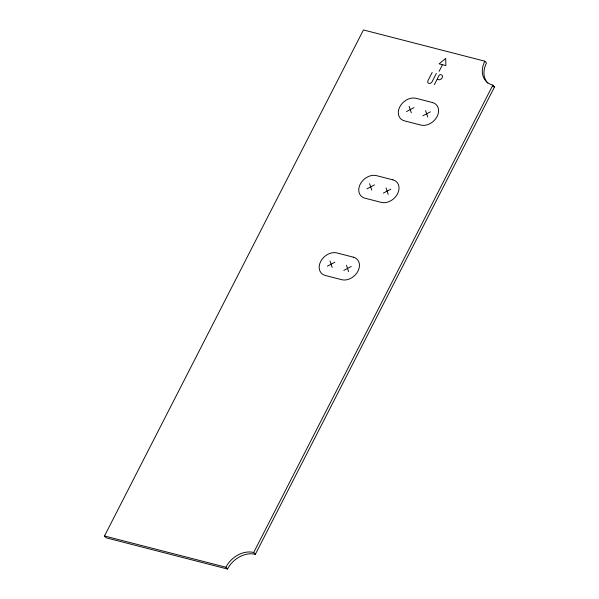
<?xml version="1.0" encoding="UTF-8"?>
<svg xmlns="http://www.w3.org/2000/svg" width="599" height="599" viewBox="0 0 599 599"><rect width="100%" height="100%" fill="white"/><g stroke="black" fill="none" stroke-linecap="round" stroke-linejoin="round"><path stroke-width="0.9" d="M484.838 61.188A22.717 17.251 -41.9 0 0 492.857 85.125L494.504 86.96L255.339 554.33A22.717 17.251 -41.9 0 0 227.53 569.05L106.143 537.812L104.496 535.978L363.443 29.95L484.838 61.188L486.485 63.022A22.717 17.251 -41.9 0 0 487.803 83.141M432.193 72.427L428 80.618A2.621 1.992 -41.9 0 0 428.921 83.381A2.621 1.992 -41.9 0 0 432.126 81.681L436.319 73.49M439.119 71.296L442.481 64.729L445.858 65.605L445.716 58.41L439.097 63.861L442.242 64.67M434.365 84.654L439.022 75.556A1.423 1.078 -41.9 0 1 440.759 74.635L441.111 74.725A2.92 2.216 -41.9 0 1 442.137 77.803A2.92 2.216 -41.9 0 1 438.565 79.689L437.337 79.375M104.496 535.978L225.89 567.216A22.717 17.251 -41.9 0 1 253.691 552.495L492.857 85.125M406.496 111.564L413.976 107.603M422.916 115.787L430.404 111.826M366.932 188.88L374.412 184.911M383.353 193.103L390.833 189.142M327.368 266.196L334.848 262.227M343.789 270.419L351.269 266.458M253.691 552.495L255.339 554.33M225.89 567.216L227.53 569.05M425.575 110.583L427.738 117.03M409.154 106.36L411.318 112.807M386.011 187.899L388.174 194.346M369.59 183.676L371.754 190.115M346.447 265.215L348.611 271.661M330.027 260.992L332.19 267.431M494.504 86.96A22.717 17.251 -41.9 0 1 492.812 86.421M432.426 102.534L416.006 98.303A13.253 10.063 -41.9 0 0 399.788 106.892A13.253 10.063 -41.9 0 0 404.467 120.856L420.887 125.079A13.253 10.063 -41.9 0 0 437.105 116.498A13.253 10.063 -41.9 0 0 432.426 102.534M392.862 179.85L376.442 175.619A13.253 10.063 -41.9 0 0 360.224 184.207A13.253 10.063 -41.9 0 0 364.903 198.172L381.323 202.395A13.253 10.063 -41.9 0 0 397.541 193.814A13.253 10.063 -41.9 0 0 392.862 179.85M353.298 257.158L336.878 252.935A13.253 10.063 -41.9 0 0 320.66 261.523A13.253 10.063 -41.9 0 0 325.339 275.488L341.759 279.711A13.253 10.063 -41.9 0 0 357.977 271.122A13.253 10.063 -41.9 0 0 353.298 257.158"/></g></svg>
